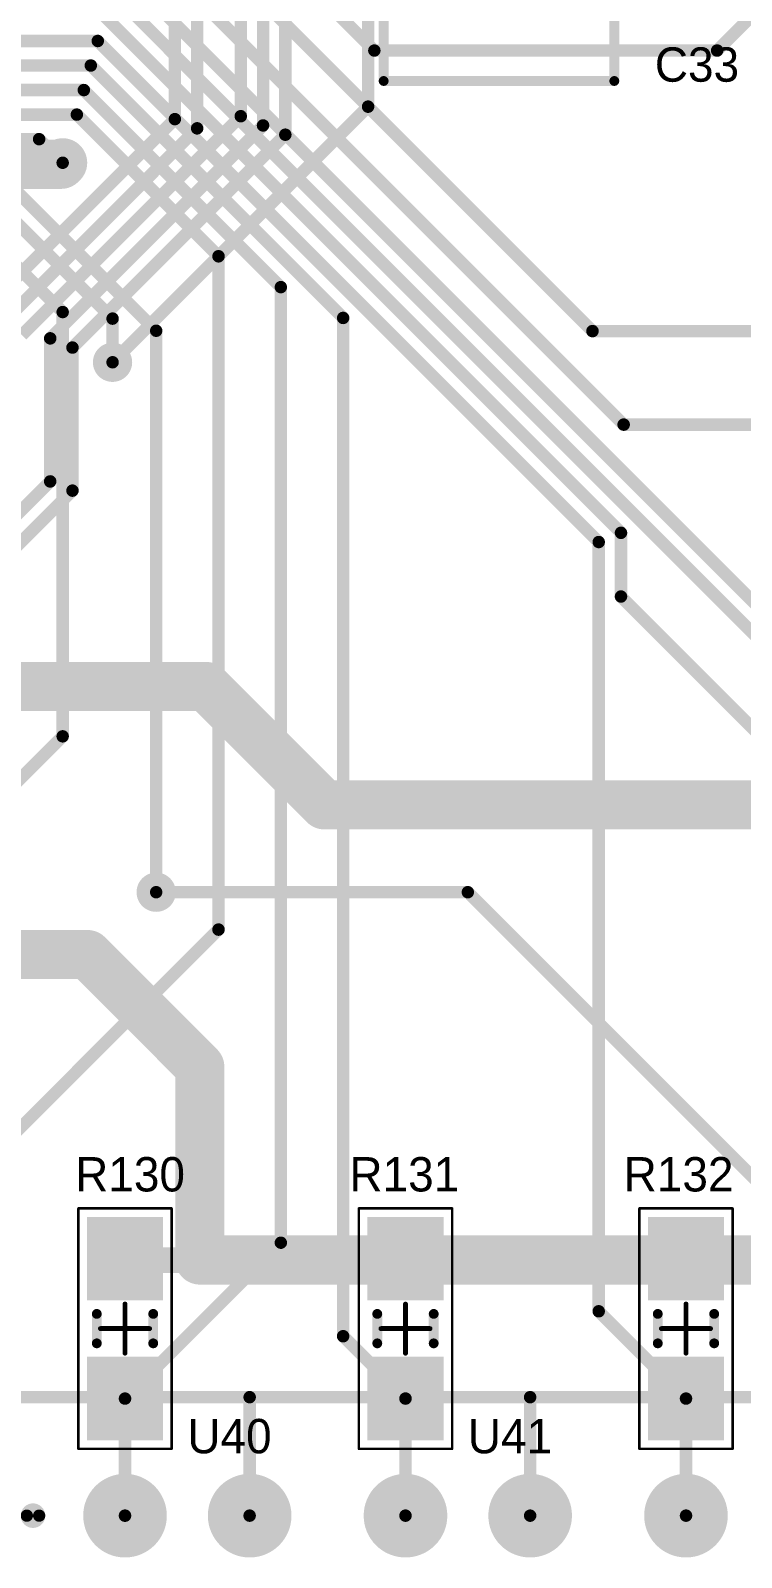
# Model space of a CAD drawing. Header units: millimetres. Extents: x 37 to 246, y 26 to 184.
# Drawn here: x 154.92 to 169.41, y 91.22 to 122.33 of the extents above; entities that cross this region are included whole.
import ezdxf

# ---------------------------------------------------------------- set-up
doc = ezdxf.new("R2010")
doc.units = ezdxf.units.MM
for name, color, linetype in [('BottomLayer', 5, 'Continuous'), ('BottomSolder', 6, 'Continuous'), ('Mechanical15', 56, 'Continuous'), ('MultiLayer', 9, 'Continuous'), ('PadHoleLayer', 156, 'Continuous'), ('TopLayer', 1, 'Continuous'), ('TopOverlay', 2, 'Continuous'), ('TopPaste', 8, 'Continuous'), ('TopSolder', 216, 'Continuous'), ('ViaHoleLayer', 16, 'Continuous')]:
    doc.layers.add(name, color=color, linetype=linetype)

msp = doc.modelspace()

# ---------------------------------------------------------------- linework, layer by layer
at = {"layer": 'BottomLayer'}
for points, const_width in [([(159.204, 120.582), (159.204, 131.511)], 0.254), ([(161.798, 120.777), (161.798, 131.743)], 0.254), ([(159.658, 120.394), (159.658, 131.323)], 0.254), ([(160.112, 120.206), (160.112, 131.135)], 0.254), ([(158.315, 120.335), (158.315, 126.299)], 0.254), ([(157.861, 120.523), (157.861, 126.111)], 0.254), ([(154.746, 116.124), (159.204, 120.582)], 0.254), ([(156.591, 115.57), (161.798, 120.777)], 0.254), ([(153.797, 116.459), (157.861, 120.523)], 0.254), ([(154.286, 116.306), (158.315, 120.335)], 0.254), ([(155.321, 116.057), (159.658, 120.394)], 0.254), ([(150.495, 119.602), (155.543, 119.602)], 1), ([(155.543, 119.602), (155.575, 119.634)], 1), ([(155.775, 115.869), (160.112, 120.206)], 0.254), ([(155.321, 113.143), (155.321, 116.057)], 0.254), ([(155.775, 112.955), (155.775, 115.869)], 0.254), ([(151.398, 109.22), (155.321, 113.143)], 0.254), ([(151.586, 108.766), (155.775, 112.955)], 0.254), ([(153.289, 108.966), (158.496, 108.966)], 1), ([(158.496, 108.966), (160.909, 106.553)], 1), ([(160.909, 106.553), (172.339, 106.553)], 1), ([(157.48, 104.775), (163.83, 104.775)], 0.254), ([(163.83, 104.775), (172.085, 96.52)], 0.254), ([(153.289, 103.505), (156.083, 103.505)], 1), ([(156.083, 103.505), (158.369, 101.219)], 1), ([(158.369, 97.282), (158.369, 101.219)], 1), ([(158.369, 97.282), (164.465, 97.282)], 1), ([(164.465, 97.282), (170.153, 97.282)], 1), ([(151.257, 94.488), (159.385, 94.488)], 0.254), ([(159.385, 94.488), (165.1, 94.488)], 0.254), ([(159.385, 92.075), (159.385, 94.488)], 0.254), ([(165.1, 94.488), (170.942, 94.488)], 0.254), ([(165.1, 92.075), (165.1, 94.488)], 0.254)]:
    msp.add_lwpolyline(points, dxfattribs=dict(at, const_width=const_width))
for points, const_width in [([(159.14, 120.582, 1), (159.267, 120.582, 1)], 0.127), ([(159.14, 120.582, 1), (159.267, 120.582, 1)], 0.127), ([(161.734, 120.777, 1), (161.862, 120.777, 1)], 0.127), ([(161.734, 120.777, 1), (161.862, 120.777, 1)], 0.127), ([(157.798, 120.523, 1), (157.924, 120.523, 1)], 0.127), ([(157.798, 120.523, 1), (157.924, 120.523, 1)], 0.127), ([(158.251, 120.335, 1), (158.378, 120.335, 1)], 0.127), ([(158.251, 120.335, 1), (158.378, 120.335, 1)], 0.127), ([(159.594, 120.394, 1), (159.721, 120.394, 1)], 0.127), ([(159.594, 120.394, 1), (159.721, 120.394, 1)], 0.127), ([(155.293, 119.602, 1), (155.793, 119.602, 1)], 0.5), ([(155.293, 119.602, 1), (155.793, 119.602, 1)], 0.5), ([(155.325, 119.634, 1), (155.825, 119.634, 1)], 0.5), ([(160.048, 120.206, 1), (160.175, 120.206, 1)], 0.127), ([(160.048, 120.206, 1), (160.175, 120.206, 1)], 0.127), ([(155.375, 119.634, 1), (155.775, 119.634, 1)], 0.4), ([(155.257, 116.057, 1), (155.385, 116.057, 1)], 0.127), ([(155.257, 116.057, 1), (155.385, 116.057, 1)], 0.127), ([(155.711, 115.869, 1), (155.838, 115.869, 1)], 0.127), ([(155.711, 115.869, 1), (155.838, 115.869, 1)], 0.127), ([(156.391, 115.57, 1), (156.791, 115.57, 1)], 0.4), ([(156.528, 115.57, 1), (156.655, 115.57, 1)], 0.127), ([(155.257, 113.143, 1), (155.385, 113.143, 1)], 0.127), ([(155.257, 113.143, 1), (155.385, 113.143, 1)], 0.127), ([(155.711, 112.955, 1), (155.838, 112.955, 1)], 0.127), ([(155.711, 112.955, 1), (155.838, 112.955, 1)], 0.127), ([(158.246, 108.966, 1), (158.746, 108.966, 1)], 0.5), ([(158.246, 108.966, 1), (158.746, 108.966, 1)], 0.5), ([(160.659, 106.553, 1), (161.159, 106.553, 1)], 0.5), ([(160.659, 106.553, 1), (161.159, 106.553, 1)], 0.5), ([(157.28, 104.775, 1), (157.68, 104.775, 1)], 0.4), ([(157.417, 104.775, 1), (157.543, 104.775, 1)], 0.127), ([(163.767, 104.775, 1), (163.893, 104.775, 1)], 0.127), ([(163.767, 104.775, 1), (163.893, 104.775, 1)], 0.127), ([(155.833, 103.505, 1), (156.333, 103.505, 1)], 0.5), ([(155.833, 103.505, 1), (156.333, 103.505, 1)], 0.5), ([(158.119, 101.219, 1), (158.619, 101.219, 1)], 0.5), ([(158.119, 101.219, 1), (158.619, 101.219, 1)], 0.5), ([(158.119, 97.282, 1), (158.619, 97.282, 1)], 0.5), ([(158.119, 97.282, 1), (158.619, 97.282, 1)], 0.5), ([(158.169, 97.282, 1), (158.569, 97.282, 1)], 0.4), ([(164.215, 97.282, 1), (164.715, 97.282, 1)], 0.5), ([(164.215, 97.282, 1), (164.715, 97.282, 1)], 0.5), ([(164.265, 97.282, 1), (164.665, 97.282, 1)], 0.4), ([(159.321, 94.488, 1), (159.448, 94.488, 1)], 0.127), ([(159.321, 94.488, 1), (159.448, 94.488, 1)], 0.127), ([(159.321, 94.488, 1), (159.448, 94.488, 1)], 0.127), ([(165.036, 94.488, 1), (165.163, 94.488, 1)], 0.127), ([(165.036, 94.488, 1), (165.163, 94.488, 1)], 0.127), ([(165.036, 94.488, 1), (165.163, 94.488, 1)], 0.127), ([(156.47, 92.075, 1), (157.22, 92.075, 1)], 0.75), ([(159.01, 92.075, 1), (159.76, 92.075, 1)], 0.75), ([(162.185, 92.075, 1), (162.935, 92.075, 1)], 0.75), ([(164.725, 92.075, 1), (165.475, 92.075, 1)], 0.75), ([(167.9, 92.075, 1), (168.65, 92.075, 1)], 0.75), ([(159.321, 92.075, 1), (159.448, 92.075, 1)], 0.127), ([(165.036, 92.075, 1), (165.163, 92.075, 1)], 0.127)]:
    msp.add_lwpolyline(points, format="xyb", close=True, dxfattribs=dict(at, const_width=const_width))
at = {"layer": 'BottomSolder', "const_width": 0.852}
for points in [[(156.419, 92.075, 1), (157.271, 92.075, 1)], [(158.959, 92.075, 1), (159.811, 92.075, 1)], [(162.134, 92.075, 1), (162.986, 92.075, 1)], [(164.674, 92.075, 1), (165.526, 92.075, 1)], [(167.849, 92.075, 1), (168.701, 92.075, 1)]]:
    msp.add_lwpolyline(points, format="xyb", close=True, dxfattribs=at)
at = {"layer": 'Mechanical15'}
for points, const_width in [([(155.895, 98.335), (157.795, 98.335)], 0.05), ([(155.895, 93.435), (155.895, 98.335)], 0.05), ([(157.795, 93.435), (157.795, 98.335)], 0.05), ([(161.61, 98.335), (163.51, 98.335)], 0.05), ([(161.61, 93.435), (161.61, 98.335)], 0.05), ([(163.51, 93.435), (163.51, 98.335)], 0.05), ([(167.325, 98.335), (169.225, 98.335)], 0.05), ([(167.325, 93.435), (167.325, 98.335)], 0.05), ([(169.225, 93.435), (169.225, 98.335)], 0.05), ([(156.845, 95.385), (156.845, 96.385)], 0.1), ([(162.56, 95.385), (162.56, 96.385)], 0.1), ([(168.275, 95.385), (168.275, 96.385)], 0.1), ([(156.345, 95.885), (157.345, 95.885)], 0.1), ([(162.06, 95.885), (163.06, 95.885)], 0.1), ([(167.775, 95.885), (168.775, 95.885)], 0.1), ([(155.895, 93.435), (157.795, 93.435)], 0.05), ([(161.61, 93.435), (163.51, 93.435)], 0.05), ([(167.325, 93.435), (169.225, 93.435)], 0.05)]:
    msp.add_lwpolyline(points, dxfattribs=dict(at, const_width=const_width))
for points, const_width in [([(155.883, 98.335, 1), (155.907, 98.335, 1)], 0.025), ([(155.883, 98.335, 1), (155.907, 98.335, 1)], 0.025), ([(157.783, 98.335, 1), (157.807, 98.335, 1)], 0.025), ([(157.783, 98.335, 1), (157.807, 98.335, 1)], 0.025), ([(161.598, 98.335, 1), (161.622, 98.335, 1)], 0.025), ([(161.598, 98.335, 1), (161.622, 98.335, 1)], 0.025), ([(163.498, 98.335, 1), (163.522, 98.335, 1)], 0.025), ([(163.498, 98.335, 1), (163.522, 98.335, 1)], 0.025), ([(167.313, 98.335, 1), (167.337, 98.335, 1)], 0.025), ([(167.313, 98.335, 1), (167.337, 98.335, 1)], 0.025), ([(169.213, 98.335, 1), (169.237, 98.335, 1)], 0.025), ([(169.213, 98.335, 1), (169.237, 98.335, 1)], 0.025), ([(156.82, 96.385, 1), (156.87, 96.385, 1)], 0.05), ([(162.535, 96.385, 1), (162.585, 96.385, 1)], 0.05), ([(168.25, 96.385, 1), (168.3, 96.385, 1)], 0.05), ([(156.32, 95.885, 1), (156.37, 95.885, 1)], 0.05), ([(157.32, 95.885, 1), (157.37, 95.885, 1)], 0.05), ([(162.035, 95.885, 1), (162.085, 95.885, 1)], 0.05), ([(163.035, 95.885, 1), (163.085, 95.885, 1)], 0.05), ([(167.75, 95.885, 1), (167.8, 95.885, 1)], 0.05), ([(168.75, 95.885, 1), (168.8, 95.885, 1)], 0.05), ([(156.82, 95.385, 1), (156.87, 95.385, 1)], 0.05), ([(162.535, 95.385, 1), (162.585, 95.385, 1)], 0.05), ([(168.25, 95.385, 1), (168.3, 95.385, 1)], 0.05), ([(155.883, 93.435, 1), (155.907, 93.435, 1)], 0.025), ([(155.883, 93.435, 1), (155.907, 93.435, 1)], 0.025), ([(157.783, 93.435, 1), (157.807, 93.435, 1)], 0.025), ([(157.783, 93.435, 1), (157.807, 93.435, 1)], 0.025), ([(161.598, 93.435, 1), (161.622, 93.435, 1)], 0.025), ([(161.598, 93.435, 1), (161.622, 93.435, 1)], 0.025), ([(163.498, 93.435, 1), (163.522, 93.435, 1)], 0.025), ([(163.498, 93.435, 1), (163.522, 93.435, 1)], 0.025), ([(167.313, 93.435, 1), (167.337, 93.435, 1)], 0.025), ([(167.313, 93.435, 1), (167.337, 93.435, 1)], 0.025), ([(169.213, 93.435, 1), (169.237, 93.435, 1)], 0.025), ([(169.213, 93.435, 1), (169.237, 93.435, 1)], 0.025)]:
    msp.add_lwpolyline(points, format="xyb", close=True, dxfattribs=dict(at, const_width=const_width))
at = {"layer": 'MultiLayer', "const_width": 0.4}
for points in [[(155.375, 119.634, 1), (155.775, 119.634, 1)], [(156.391, 115.57, 1), (156.791, 115.57, 1)], [(157.28, 104.775, 1), (157.68, 104.775, 1)], [(158.169, 97.282, 1), (158.569, 97.282, 1)], [(164.265, 97.282, 1), (164.665, 97.282, 1)]]:
    msp.add_lwpolyline(points, format="xyb", close=True, dxfattribs=at)
at = {"layer": 'PadHoleLayer', "const_width": 0.45}
for points in [[(156.62, 92.075, 1), (157.07, 92.075, 1)], [(159.16, 92.075, 1), (159.61, 92.075, 1)], [(162.335, 92.075, 1), (162.785, 92.075, 1)], [(164.875, 92.075, 1), (165.325, 92.075, 1)], [(168.05, 92.075, 1), (168.5, 92.075, 1)]]:
    msp.add_lwpolyline(points, format="xyb", close=True, dxfattribs=at)
at = {"layer": 'TopLayer'}
for points, const_width in [([(157.607, 126.238), (161.925, 121.92)], 0.254), ([(157.96, 124.615), (166.37, 116.205)], 0.254), ([(157.19, 124.115), (167.005, 114.3)], 0.254), ([(156.716, 123.615), (170.476, 109.855)], 0.254), ([(156.574, 123.115), (174.914, 104.775)], 0.254), ([(168.91, 121.92), (170.18, 123.19)], 0.254), ([(156.432, 122.615), (166.951, 112.096)], 0.254), ([(152.84, 122.115), (156.29, 122.115)], 0.254), ([(156.29, 122.115), (166.497, 111.908)], 0.254), ([(161.925, 121.92), (168.91, 121.92)], 0.254), ([(152.84, 121.615), (156.148, 121.615)], 0.254), ([(156.148, 121.615), (161.29, 116.473)], 0.254), ([(152.84, 121.115), (156.006, 121.115)], 0.254), ([(156.006, 121.115), (160.02, 117.101)], 0.254), ([(152.84, 120.615), (155.864, 120.615)], 0.254), ([(155.864, 120.615), (158.75, 117.729)], 0.254), ([(152.84, 120.115), (155.094, 120.115)], 0.254), ([(155.094, 120.115), (155.575, 119.634)], 0.254), ([(154.077, 119.615), (157.48, 116.212)], 0.254), ([(153.924, 119.126), (156.591, 116.459)], 0.254), ([(154.053, 118.115), (155.575, 116.593)], 0.254), ([(158.75, 104.013), (158.75, 117.729)], 0.254), ([(160.02, 97.635), (160.02, 117.101)], 0.254), ([(155.575, 107.95), (155.575, 116.593)], 0.254), ([(156.591, 115.57), (156.591, 116.459)], 0.254), ([(157.48, 104.775), (157.48, 116.212)], 0.254), ([(161.29, 95.73), (161.29, 116.473)], 0.254), ([(166.37, 116.205), (175.74, 116.205)], 0.254), ([(167.005, 114.3), (176.53, 114.3)], 0.254), ([(166.497, 96.238), (166.497, 111.908)], 0.254), ([(166.951, 110.798), (166.951, 112.096)], 0.254), ([(166.951, 110.798), (178.054, 99.695)], 0.254), ([(147.955, 100.33), (155.575, 107.95)], 0.254), ([(153.67, 98.933), (158.75, 104.013)], 0.254), ([(156.845, 94.46), (160.02, 97.635)], 0.254), ([(156.845, 97.31), (156.873, 97.282)], 0.524), ([(156.873, 97.282), (158.369, 97.282)], 0.524), ([(162.588, 97.282), (164.465, 97.282)], 0.524), ([(168.275, 97.31), (168.303, 97.282)], 0.524), ([(168.303, 97.282), (170.18, 97.282)], 0.524), ([(166.497, 96.238), (168.275, 94.46)], 0.254), ([(161.29, 95.73), (162.56, 94.46)], 0.254), ([(156.845, 92.075), (156.845, 94.46)], 0.254), ([(162.56, 92.075), (162.56, 94.46)], 0.254), ([(168.275, 92.075), (168.275, 94.46)], 0.254)]:
    msp.add_lwpolyline(points, dxfattribs=dict(at, const_width=const_width))
for points, const_width in [([(156.227, 122.115, 1), (156.354, 122.115, 1)], 0.127), ([(156.227, 122.115, 1), (156.354, 122.115, 1)], 0.127), ([(161.862, 121.92, 1), (161.988, 121.92, 1)], 0.127), ([(161.862, 121.92, 1), (161.988, 121.92, 1)], 0.127), ([(168.846, 121.92, 1), (168.974, 121.92, 1)], 0.127), ([(168.846, 121.92, 1), (168.974, 121.92, 1)], 0.127), ([(156.085, 121.615, 1), (156.212, 121.615, 1)], 0.127), ([(156.085, 121.615, 1), (156.212, 121.615, 1)], 0.127), ([(155.943, 121.115, 1), (156.07, 121.115, 1)], 0.127), ([(155.943, 121.115, 1), (156.07, 121.115, 1)], 0.127), ([(155.8, 120.615, 1), (155.927, 120.615, 1)], 0.127), ([(155.8, 120.615, 1), (155.927, 120.615, 1)], 0.127), ([(155.031, 120.115, 1), (155.158, 120.115, 1)], 0.127), ([(155.031, 120.115, 1), (155.158, 120.115, 1)], 0.127), ([(155.375, 119.634, 1), (155.775, 119.634, 1)], 0.4), ([(155.512, 119.634, 1), (155.638, 119.634, 1)], 0.127), ([(158.686, 117.729, 1), (158.814, 117.729, 1)], 0.127), ([(158.686, 117.729, 1), (158.814, 117.729, 1)], 0.127), ([(159.957, 117.101, 1), (160.083, 117.101, 1)], 0.127), ([(159.957, 117.101, 1), (160.083, 117.101, 1)], 0.127), ([(155.512, 116.593, 1), (155.638, 116.593, 1)], 0.127), ([(155.512, 116.593, 1), (155.638, 116.593, 1)], 0.127), ([(156.528, 116.459, 1), (156.655, 116.459, 1)], 0.127), ([(156.528, 116.459, 1), (156.655, 116.459, 1)], 0.127), ([(157.417, 116.212, 1), (157.543, 116.212, 1)], 0.127), ([(157.417, 116.212, 1), (157.543, 116.212, 1)], 0.127), ([(161.226, 116.473, 1), (161.353, 116.473, 1)], 0.127), ([(161.226, 116.473, 1), (161.353, 116.473, 1)], 0.127), ([(166.306, 116.205, 1), (166.434, 116.205, 1)], 0.127), ([(166.306, 116.205, 1), (166.434, 116.205, 1)], 0.127), ([(156.391, 115.57, 1), (156.791, 115.57, 1)], 0.4), ([(156.528, 115.57, 1), (156.655, 115.57, 1)], 0.127), ([(166.941, 114.3, 1), (167.069, 114.3, 1)], 0.127), ([(166.941, 114.3, 1), (167.069, 114.3, 1)], 0.127), ([(166.434, 111.908, 1), (166.56, 111.908, 1)], 0.127), ([(166.434, 111.908, 1), (166.56, 111.908, 1)], 0.127), ([(166.887, 112.096, 1), (167.014, 112.096, 1)], 0.127), ([(166.887, 112.096, 1), (167.014, 112.096, 1)], 0.127), ([(166.887, 110.798, 1), (167.014, 110.798, 1)], 0.127), ([(166.887, 110.798, 1), (167.014, 110.798, 1)], 0.127), ([(155.512, 107.95, 1), (155.638, 107.95, 1)], 0.127), ([(155.512, 107.95, 1), (155.638, 107.95, 1)], 0.127), ([(157.28, 104.775, 1), (157.68, 104.775, 1)], 0.4), ([(157.417, 104.775, 1), (157.543, 104.775, 1)], 0.127), ([(158.686, 104.013, 1), (158.814, 104.013, 1)], 0.127), ([(158.686, 104.013, 1), (158.814, 104.013, 1)], 0.127), ([(158.169, 97.282, 1), (158.569, 97.282, 1)], 0.4), ([(159.957, 97.635, 1), (160.083, 97.635, 1)], 0.127), ([(159.957, 97.635, 1), (160.083, 97.635, 1)], 0.127), ([(164.265, 97.282, 1), (164.665, 97.282, 1)], 0.4), ([(156.714, 97.31, 1), (156.976, 97.31, 1)], 0.262), ([(156.742, 97.282, 1), (157.004, 97.282, 1)], 0.262), ([(156.742, 97.282, 1), (157.004, 97.282, 1)], 0.262), ([(158.238, 97.282, 1), (158.5, 97.282, 1)], 0.262), ([(162.457, 97.282, 1), (162.719, 97.282, 1)], 0.262), ([(164.334, 97.282, 1), (164.596, 97.282, 1)], 0.262), ([(168.144, 97.31, 1), (168.406, 97.31, 1)], 0.262), ([(168.172, 97.282, 1), (168.434, 97.282, 1)], 0.262), ([(168.172, 97.282, 1), (168.434, 97.282, 1)], 0.262), ([(166.434, 96.238, 1), (166.56, 96.238, 1)], 0.127), ([(166.434, 96.238, 1), (166.56, 96.238, 1)], 0.127), ([(161.226, 95.73, 1), (161.353, 95.73, 1)], 0.127), ([(161.226, 95.73, 1), (161.353, 95.73, 1)], 0.127), ([(156.781, 94.46, 1), (156.909, 94.46, 1)], 0.127), ([(156.781, 94.46, 1), (156.909, 94.46, 1)], 0.127), ([(162.496, 94.46, 1), (162.624, 94.46, 1)], 0.127), ([(162.496, 94.46, 1), (162.624, 94.46, 1)], 0.127), ([(168.212, 94.46, 1), (168.339, 94.46, 1)], 0.127), ([(168.212, 94.46, 1), (168.339, 94.46, 1)], 0.127), ([(156.47, 92.075, 1), (157.22, 92.075, 1)], 0.75), ([(159.01, 92.075, 1), (159.76, 92.075, 1)], 0.75), ([(162.185, 92.075, 1), (162.935, 92.075, 1)], 0.75), ([(164.725, 92.075, 1), (165.475, 92.075, 1)], 0.75), ([(167.9, 92.075, 1), (168.65, 92.075, 1)], 0.75), ([(156.781, 92.075, 1), (156.909, 92.075, 1)], 0.127), ([(162.496, 92.075, 1), (162.624, 92.075, 1)], 0.127), ([(168.212, 92.075, 1), (168.339, 92.075, 1)], 0.127)]:
    msp.add_lwpolyline(points, format="xyb", close=True, dxfattribs=dict(at, const_width=const_width))
for points in [[(157.52, 98.06), (156.17, 98.06), (157.52, 96.56), (156.17, 96.56)], [(163.235, 98.06), (161.885, 98.06), (163.235, 96.56), (161.885, 96.56)], [(168.95, 98.06), (167.6, 98.06), (168.95, 96.56), (167.6, 96.56)], [(157.52, 95.21), (156.17, 95.21), (157.52, 93.71), (156.17, 93.71)], [(163.235, 95.21), (161.885, 95.21), (163.235, 93.71), (161.885, 93.71)], [(168.95, 95.21), (167.6, 95.21), (168.95, 93.71), (167.6, 93.71)]]:
    msp.add_solid(points, dxfattribs=at)
at = {"layer": 'TopOverlay', "const_width": 0.2}
for points in [[(162.115, 121.3), (162.115, 132.7)], [(166.815, 121.3), (166.815, 132.7)], [(162.115, 121.3), (166.815, 121.3)], [(156.27, 95.585), (156.27, 96.185)], [(157.42, 95.585), (157.42, 96.185)], [(161.985, 95.585), (161.985, 96.185)], [(163.135, 95.585), (163.135, 96.185)], [(167.7, 95.585), (167.7, 96.185)], [(168.85, 95.585), (168.85, 96.185)]]:
    msp.add_lwpolyline(points, dxfattribs=at)
at = {"layer": 'TopOverlay'}
for points, const_width in [([(162.065, 121.3, 1), (162.165, 121.3, 1)], 0.1), ([(162.065, 121.3, 1), (162.165, 121.3, 1)], 0.1), ([(166.765, 121.3, 1), (166.865, 121.3, 1)], 0.1), ([(166.765, 121.3, 1), (166.865, 121.3, 1)], 0.1), ([(156.22, 96.185, 1), (156.32, 96.185, 1)], 0.1), ([(157.37, 96.185, 1), (157.47, 96.185, 1)], 0.1), ([(161.935, 96.185, 1), (162.035, 96.185, 1)], 0.1), ([(163.085, 96.185, 1), (163.185, 96.185, 1)], 0.1), ([(167.65, 96.185, 1), (167.75, 96.185, 1)], 0.1), ([(168.8, 96.185, 1), (168.9, 96.185, 1)], 0.1), ([(156.22, 95.585, 1), (156.32, 95.585, 1)], 0.1), ([(157.37, 95.585, 1), (157.47, 95.585, 1)], 0.1), ([(161.935, 95.585, 1), (162.035, 95.585, 1)], 0.1), ([(163.085, 95.585, 1), (163.185, 95.585, 1)], 0.1), ([(167.65, 95.585, 1), (167.75, 95.585, 1)], 0.1), ([(168.8, 95.585, 1), (168.9, 95.585, 1)], 0.1), ([(155.095, 92.075, 1), (154.845, 92.075, 1)], 0.25), ([(154.782, 92.075, 1), (154.907, 92.075, 1)], 0.125), ([(155.033, 92.075, 1), (155.158, 92.075, 1)], 0.125)]:
    msp.add_lwpolyline(points, format="xyb", close=True, dxfattribs=dict(at, const_width=const_width))
at = {"layer": 'TopPaste'}
for points in [[(157.52, 98.06), (156.17, 98.06), (157.52, 96.56), (156.17, 96.56)], [(163.235, 98.06), (161.885, 98.06), (163.235, 96.56), (161.885, 96.56)], [(168.95, 98.06), (167.6, 98.06), (168.95, 96.56), (167.6, 96.56)], [(157.52, 95.21), (156.17, 95.21), (157.52, 93.71), (156.17, 93.71)], [(163.235, 95.21), (161.885, 95.21), (163.235, 93.71), (161.885, 93.71)], [(168.95, 95.21), (167.6, 95.21), (168.95, 93.71), (167.6, 93.71)]]:
    msp.add_solid(points, dxfattribs=at)
at = {"layer": 'TopSolder', "const_width": 0.852}
for points in [[(156.419, 92.075, 1), (157.271, 92.075, 1)], [(158.959, 92.075, 1), (159.811, 92.075, 1)], [(162.134, 92.075, 1), (162.986, 92.075, 1)], [(164.674, 92.075, 1), (165.526, 92.075, 1)], [(167.849, 92.075, 1), (168.701, 92.075, 1)]]:
    msp.add_lwpolyline(points, format="xyb", close=True, dxfattribs=at)
at = {"layer": 'TopSolder'}
for points in [[(157.622, 98.162), (156.068, 98.162), (157.622, 96.458), (156.068, 96.458)], [(163.337, 98.162), (161.783, 98.162), (163.337, 96.458), (161.783, 96.458)], [(169.052, 98.162), (167.498, 98.162), (169.052, 96.458), (167.498, 96.458)], [(157.622, 95.312), (156.068, 95.312), (157.622, 93.608), (156.068, 93.608)], [(163.337, 95.312), (161.783, 95.312), (163.337, 93.608), (161.783, 93.608)], [(169.052, 95.312), (167.498, 95.312), (169.052, 93.608), (167.498, 93.608)]]:
    msp.add_solid(points, dxfattribs=at)
at = {"layer": 'ViaHoleLayer', "const_width": 0.2}
for points in [[(155.475, 119.634, 1), (155.675, 119.634, 1)], [(156.491, 115.57, 1), (156.691, 115.57, 1)], [(157.38, 104.775, 1), (157.58, 104.775, 1)], [(158.269, 97.282, 1), (158.469, 97.282, 1)], [(164.365, 97.282, 1), (164.565, 97.282, 1)]]:
    msp.add_lwpolyline(points, format="xyb", close=True, dxfattribs=at)

# ---------------------------------------------------------------- texts
at = {"layer": 'TopOverlay'}
for s, p in [('C33', (167.64, 121.285)), ('R130', (155.829, 98.679)), ('R131', (161.417, 98.679)), ('R132', (167.005, 98.679)), ('U40', (158.115, 93.345)), ('U41', (163.83, 93.345))]:
    msp.add_text(s, height=0.7, dxfattribs=at).set_placement(p)

doc.saveas('drawing.dxf')
